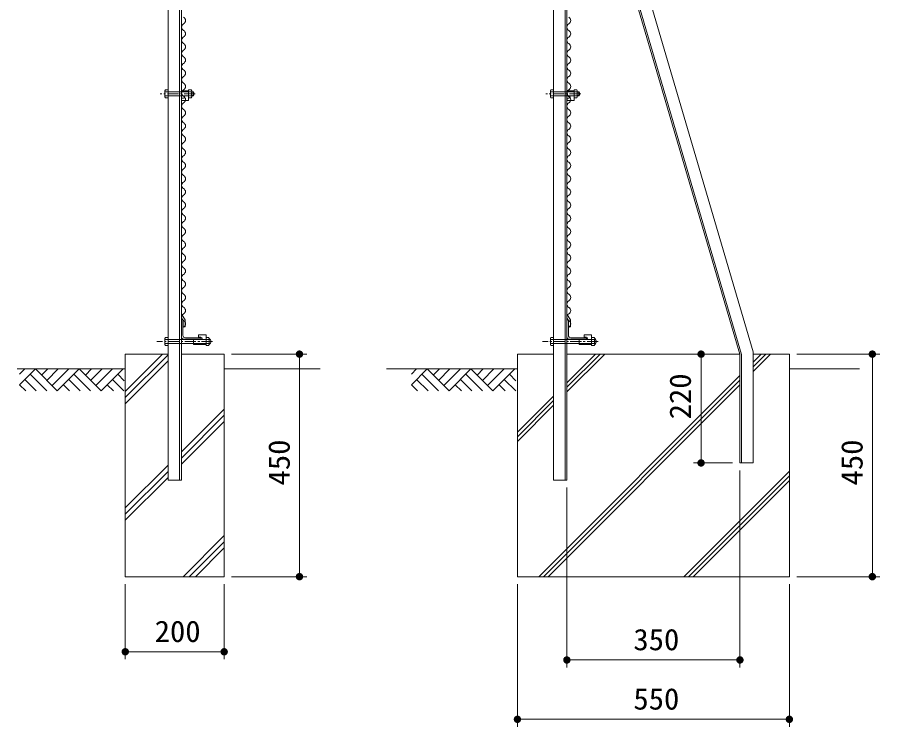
# Model space of a CAD drawing. Units: millimetres, scale not verified. Extents: x -4455 to 4455, y -3150 to 3150.
# Drawn here: x -338 to 1407, y -999 to 436 of the extents above; entities that cross this region are included whole.
import ezdxf
from ezdxf.enums import TextEntityAlignment as Align

# ---------------------------------------------------------------- set-up
doc = ezdxf.new("R2010")
doc.units = ezdxf.units.MM
doc.header["$LTSCALE"] = 30
doc.linetypes.add('DASHED', pattern=[7.5, 6, -1.5])
doc.linetypes.add('USER3', pattern=[1.125, 0.75, -0.125, 0.125, -0.125])
for name, color, linetype, lineweight in [('0-2_4基礎', 4, 'Continuous', 18), ('0-3_0', 1, 'Continuous', 18), ('0-4_1部材', 3, 'Continuous', 18), ('0-5_SUNPOU', 1, 'Continuous', 18), ('0-6_GL', 7, 'Continuous', 9), ('0-8_8部品', 7, 'Continuous', 18), ('0-9_5寸法', 1, 'Continuous', 18), ('0-A_2網', 4, 'Continuous', 18), ('0-B_AMI', 3, 'Continuous', 18)]:
    doc.layers.add(name, color=color, linetype=linetype, lineweight=lineweight)
doc.styles.add('ＭＳ ゴシック', font='')
doc.styles.get('ＭＳ ゴシック').set_extended_font_data('MS Gothic')

# ---------------------------------------------------------------- blocks, each defined once
blk = doc.blocks.new('M1')
at = {"layer": '0-5_SUNPOU'}
blk.add_line((-7.5, 0), (-57.86, 0), dxfattribs=at)
for points in [[(0, 0), (-7.5, 0), (-7.44, 0.94)], [(0, 0), (-7.44, -0.94), (-7.5, 0)], [(0, 0), (-7.44, 0.94), (-7.26, 1.87)], [(0, 0), (-7.26, -1.87), (-7.44, -0.94)], [(0, 0), (-7.26, 1.87), (-6.97, 2.76)], [(0, 0), (-6.97, -2.76), (-7.26, -1.87)], [(0, 0), (-6.97, 2.76), (-6.57, 3.61)], [(0, 0), (-6.57, -3.61), (-6.97, -2.76)], [(0, 0), (-6.57, 3.61), (-6.07, 4.41)], [(0, 0), (-6.07, -4.41), (-6.57, -3.61)], [(0, 0), (-6.07, 4.41), (-5.47, 5.13)], [(0, 0), (-5.47, -5.13), (-6.07, -4.41)], [(0, 0), (-5.47, 5.13), (-4.78, 5.78)], [(0, 0), (-4.78, -5.78), (-5.47, -5.13)], [(0, 0), (-4.78, 5.78), (-4.02, 6.33)], [(0, 0), (-4.02, -6.33), (-4.78, -5.78)], [(0, 0), (-4.02, 6.33), (-3.19, 6.79)], [(0, 0), (-3.19, -6.79), (-4.02, -6.33)], [(0, 0), (-3.19, 6.79), (-2.32, 7.13)], [(0, 0), (-2.32, -7.13), (-3.19, -6.79)], [(0, 0), (-2.32, 7.13), (-1.41, 7.37)], [(0, 0), (-1.41, -7.37), (-2.32, -7.13)], [(0, 0), (-1.41, 7.37), (-0.47, 7.49)], [(0, 0), (-0.47, -7.49), (-1.41, -7.37)], [(0, 0), (-0.47, 7.49), (0.47, 7.49)], [(0, 0), (0.47, -7.49), (-0.47, -7.49)], [(0, 0), (0.47, 7.49), (1.41, 7.37)], [(0, 0), (1.41, 7.37), (2.32, 7.13)], [(0, 0), (2.32, 7.13), (3.19, 6.79)], [(0, 0), (3.19, 6.79), (4.02, 6.33)], [(0, 0), (4.02, 6.33), (4.78, 5.78)], [(0, 0), (4.78, 5.78), (5.47, 5.13)], [(0, 0), (5.47, 5.13), (6.07, 4.41)], [(0, 0), (6.07, 4.41), (6.57, 3.61)], [(0, 0), (6.57, 3.61), (6.97, 2.76)], [(0, 0), (6.97, 2.76), (7.26, 1.87)], [(0, 0), (7.26, 1.87), (7.44, 0.94)], [(0, 0), (7.44, 0.94), (7.5, 0)], [(0, 0), (1.41, -7.37), (0.47, -7.49)], [(0, 0), (2.32, -7.13), (1.41, -7.37)], [(0, 0), (3.19, -6.79), (2.32, -7.13)], [(0, 0), (4.02, -6.33), (3.19, -6.79)], [(0, 0), (4.78, -5.78), (4.02, -6.33)], [(0, 0), (5.47, -5.13), (4.78, -5.78)], [(0, 0), (6.07, -4.41), (5.47, -5.13)], [(0, 0), (6.57, -3.61), (6.07, -4.41)], [(0, 0), (6.97, -2.76), (6.57, -3.61)], [(0, 0), (7.26, -1.87), (6.97, -2.76)], [(0, 0), (7.44, -0.94), (7.26, -1.87)], [(0, 0), (7.5, 0), (7.44, -0.94)]]:
    blk.add_solid(points, dxfattribs=at)
blk = doc.blocks.new('GL-マーク')
at = {"layer": '0-3_0'}
for p, q in [((-418.12, -21.21), (-396.91, 0)), ((-418.12, -63.64), (-354.48, 0)), ((-354.48, 0), (-265.86, -88.62)), ((-304.52, 0), (-329.5, -24.98)), ((-262.09, 0), (-308.29, -46.2)), ((-219.67, 0), (-287.08, -67.41)), ((-177.24, 0), (-265.86, -88.62)), ((-177.24, 0), (-88.62, -88.62)), ((-127.28, 0), (-152.26, -24.98)), ((-84.85, 0), (-131.05, -46.19)), ((-42.43, 0), (-109.83, -67.41)), ((0, 0), (-88.62, -88.62)), ((-375.7, -21.21), (-308.29, -88.62)), ((-198.45, -21.21), (-131.05, -88.62)), ((4.99, -47.42), (-21.21, -21.21)), ((-418.12, -63.64), (-393.14, -88.62)), ((-396.91, -42.43), (-350.71, -88.62)), ((-240.88, -63.64), (-215.9, -88.62)), ((-219.67, -42.43), (-173.47, -88.62)), ((-38.66, -88.62), (-63.64, -63.64)), ((3.77, -88.62), (-42.43, -42.43))]:
    blk.add_line(p, q, dxfattribs=at)
blk = doc.blocks.new('NAMIX13')
at = {"layer": '0-B_AMI'}
for centre, start, end in [((-106.7, -200), 298.07249, 61.92751), ((106.7, -600), 118.07249, 241.92751), ((-106.7, -1000), 298.07249, 61.92751), ((106.7, -1400), 118.07249, 241.92751), ((106.7, -2200), 118.07249, 241.92751), ((-106.7, -1800), 298.07249, 61.92751), ((-106.7, -2600), 298.07249, 61.92751), ((106.7, -3000), 118.07249, 241.92751), ((106.7, -3800), 118.07249, 241.92751), ((-106.7, -3400), 298.07249, 61.92751), ((-106.7, -4200), 298.07249, 61.92751), ((106.7, -4600), 118.07249, 241.92751), ((106.7, -5400), 118.07249, 241.92751), ((-106.7, -5000), 298.07249, 61.92751), ((-106.7, -5800), 298.07249, 61.92751), ((106.7, -6200), 118.07249, 241.92751), ((106.7, -7000), 118.07249, 241.92751), ((-106.7, -6600), 298.07249, 61.92751), ((-106.7, -7400), 298.07249, 61.92751), ((106.7, -7800), 118.07249, 241.92751), ((-106.7, -8200), 298.07249, 61.92751), ((106.7, -8600), 118.07249, 241.92751)]:
    blk.add_arc(centre, 226.7, start, end, dxfattribs=at)

msp = doc.modelspace()

# ---------------------------------------------------------------- linework, layer by layer
at = {"layer": '0-2_4基礎', "color": 7, "lineweight": 9}
for p, q in [((-119.44, -245.71), (-119.44, -695.71)), ((-119.44, -245.71), (-32.94, -245.71)), ((-5.94, -245.71), (80.56, -245.71)), ((80.56, -245.71), (80.56, -695.71)), ((673.77, -245.71), (673.77, -695.71)), ((673.77, -245.71), (746.77, -245.71)), ((773.77, -245.71), (1123.77, -245.71)), ((1150.77, -245.71), (1223.77, -245.71)), ((1223.77, -245.71), (1223.77, -695.71)), ((-119.44, -695.71), (80.56, -695.71)), ((673.77, -695.71), (1223.77, -695.71))]:
    msp.add_line(p, q, dxfattribs=at)
at = {"layer": '0-2_4基礎'}
for p, q in [((-119.44, -321.05), (-44.1, -245.71)), ((-119.44, -333.55), (-32.94, -247.05)), ((-119.44, -346.05), (-32.94, -259.55)), ((773.77, -322.15), (850.21, -245.71)), ((773.77, -312.78), (840.83, -245.71)), ((773.77, -303.4), (831.46, -245.71)), ((1150.77, -280.63), (1185.68, -245.71)), ((1150.77, -271.25), (1176.31, -245.71)), ((1150.77, -261.88), (1166.93, -245.71)), ((716.93, -695.71), (1123.77, -288.88)), ((726.31, -695.71), (1123.77, -298.25)), ((735.68, -695.71), (1123.77, -307.63)), ((673.77, -403.4), (746.77, -330.4)), ((673.77, -412.78), (746.77, -339.78)), ((-5.94, -443.28), (80.56, -356.78)), ((673.77, -422.15), (746.77, -349.15)), ((-5.94, -455.78), (80.56, -369.28)), ((-5.94, -468.28), (80.56, -381.78)), ((-119.44, -556.78), (-32.94, -470.28)), ((-119.44, -569.28), (-32.94, -482.78)), ((1010.48, -695.71), (1223.77, -482.42)), ((-119.44, -581.78), (-32.94, -495.28)), ((1019.85, -695.71), (1223.77, -491.79)), ((1029.23, -695.71), (1223.77, -501.17)), ((-2.55, -695.71), (80.56, -612.59)), ((9.95, -695.71), (80.56, -625.09)), ((22.45, -695.71), (80.56, -637.59))]:
    msp.add_line(p, q, dxfattribs=at)
at = {"layer": '0-4_1部材', "color": 7, "lineweight": 9}
for p, q in [((-32.94, 1269.29), (-32.94, -500.71)), ((-9.44, 1269.29), (-9.44, -500.71)), ((-5.94, 1269.29), (-5.94, -500.71)), ((746.77, 1269.29), (746.77, -500.71)), ((770.27, 1269.29), (770.27, -500.71)), ((773.77, 1269.29), (773.77, -500.71)), ((783.77, 909.29), (1123.77, -245.71)), ((787.27, 908.36), (1127.27, -246.64)), ((810.77, 913.85), (1150.77, -241.15)), ((-5.94, -164.63), (1.36, -176.59)), ((-5.94, -170.71), (-5.94, -210.71)), ((-5.94, -172.31), (-2.64, -177.72)), ((773.77, -164.63), (781.07, -176.59)), ((773.77, -170.71), (773.77, -210.71)), ((773.77, -172.31), (777.07, -177.72)), ((-5.94, -210.71), (-5.94, -175.71)), ((-5.94, -175.71), (-4.94, -175.71)), ((-2.94, -207.71), (-2.94, -177.71)), ((-2.64, -190.72), (-2.64, -177.72)), ((1.36, -190.72), (-2.64, -190.72)), ((1.36, -190.72), (1.36, -176.59)), ((773.77, -175.71), (774.77, -175.71)), ((773.77, -210.71), (773.77, -175.71)), ((776.77, -207.71), (776.77, -177.71)), ((777.07, -190.72), (777.07, -177.72)), ((781.07, -190.72), (777.07, -190.72)), ((781.07, -190.72), (781.07, -176.59)), ((34.06, -215.71), (-0.94, -215.71)), ((32.06, -212.71), (2.06, -212.71)), ((18.87, -215.98), (33.62, -215.98)), ((34.06, -215.71), (34.06, -214.71)), ((813.77, -215.71), (778.77, -215.71)), ((811.77, -212.71), (781.77, -212.71)), ((798.58, -215.98), (813.33, -215.98)), ((813.77, -215.71), (813.77, -214.71)), ((1150.77, -465.71), (1150.77, -241.15)), ((1123.77, -465.71), (1123.77, -245.71)), ((1127.27, -465.71), (1127.27, -246.64)), ((1123.77, -465.71), (1150.77, -465.71)), ((-32.94, -500.71), (-5.94, -500.71)), ((746.77, -500.71), (773.77, -500.71))]:
    msp.add_line(p, q, dxfattribs=at)
at = {"layer": '0-4_1部材'}
for p, q in [((-39.34, 286.64), (-38.23, 288.56)), ((-39.34, 274.8), (-39.34, 286.64)), ((-38.65, 284.72), (-32.94, 284.72)), ((-38.23, 288.56), (-32.94, 288.56)), ((-32.94, 272.88), (-32.94, 288.56)), ((-5.6, 287.04), (-5.6, 276.54)), ((-5.6, 287.04), (8.6, 287.04)), ((8.6, 272.88), (8.6, 288.56)), ((8.6, 287.04), (8.6, 267.04)), ((14.32, 284.72), (8.6, 284.72)), ((15, 274.8), (15, 286.64)), ((15, 284.72), (18.55, 284.72)), ((15, 283.92), (18.96, 283.92)), ((18.55, 276.72), (18.55, 284.72)), ((-38.65, 276.72), (-32.94, 276.72)), ((-5.6, 276.54), (-1.65, 276.54)), ((-5.6, 272.04), (-1.65, 272.04)), ((-5.6, 272.04), (-5.6, 267.04)), ((-5.6, 267.04), (8.6, 267.04)), ((14.32, 276.72), (8.6, 276.72)), ((13.89, 272.88), (8.6, 272.88)), ((15, 274.8), (13.89, 272.88)), ((15, 277.52), (18.96, 277.52)), ((15, 276.72), (18.55, 276.72))]:
    msp.add_line(p, q, dxfattribs=at)
at = {"layer": '0-4_1部材', "linetype": 'DASHED'}
for p, q in [((-32.94, 284.72), (8.6, 284.72)), ((-32.94, 276.72), (8.6, 276.72))]:
    msp.add_line(p, q, dxfattribs=at)
at = {"layer": '0-4_1部材'}
for points in [[(15, 286.64), (13.89, 288.56), (8.6, 288.56)], [(-39.34, 274.8), (-38.23, 272.88), (-32.94, 272.88)]]:
    msp.add_lwpolyline(points, dxfattribs=at)
for centre, radius, start, end in [((-36.31, 286.64), 3.03, 180, 219.3382), ((-27.34, 280.72), 12, 160.52878, 199.47122), ((11.97, 286.64), 3.03, 320.6618, 0), ((3, 280.72), 12, 340.52878, 19.47122), ((11.63, 280.72), 8, 330, 30), ((-36.31, 274.8), 3.03, 140.6618, 180), ((-1.65, 274.29), 2.25, 270, 90), ((11.97, 274.8), 3.03, 0, 39.3382)]:
    msp.add_arc(centre, radius, start, end, dxfattribs=at)
at = {"layer": '0-4_1部材', "color": 7, "lineweight": 9}
for centre, radius, start, end in [((783.21, 281.76), 9.05, 118.07249, 241.92751), ((-4.94, -177.71), 2, 0, 90), ((774.77, -177.71), 2, 0, 90), ((2.06, -207.71), 5, 180, 270), ((781.77, -207.71), 5, 180, 270), ((-0.94, -210.71), 5, 180, 270), ((32.06, -214.71), 2, 0, 90), ((778.77, -210.71), 5, 180, 270), ((811.77, -214.71), 2, 0, 90)]:
    msp.add_arc(centre, radius, start, end, dxfattribs=at)
at = {"layer": '0-6_GL'}
for p, q in [((-119.44, -275.71), (-337.95, -275.71)), ((274.89, -275.71), (80.56, -275.71)), ((673.77, -275.71), (408.86, -275.71)), ((1365.91, -275.71), (1223.77, -275.71))]:
    msp.add_line(p, q, dxfattribs=at)
at = {"layer": '0-8_8部品', "color": 1, "linetype": 'USER3'}
for p, q in [((22.02, 280.72), (-48.81, 280.72)), ((801.73, 280.72), (730.89, 280.72)), ((57.29, -220.16), (-55.33, -220.16)), ((836.99, -220.16), (724.38, -220.16))]:
    msp.add_line(p, q, dxfattribs=at)
at = {"layer": '0-8_8部品', "color": 3}
for p, q in [((740.37, 286.64), (741.48, 288.56)), ((740.37, 274.8), (740.37, 286.64)), ((741.05, 284.72), (746.77, 284.72)), ((741.48, 288.56), (746.77, 288.56)), ((746.77, 272.88), (746.77, 288.56)), ((774.11, 287.04), (774.11, 276.54)), ((774.11, 287.04), (788.31, 287.04)), ((788.31, 272.88), (788.31, 288.56)), ((788.31, 287.04), (788.31, 267.04)), ((794.02, 284.72), (788.31, 284.72)), ((794.71, 274.8), (794.71, 286.64)), ((794.71, 284.72), (798.26, 284.72)), ((794.71, 283.92), (798.66, 283.92)), ((798.26, 276.72), (798.26, 284.72)), ((741.05, 276.72), (746.77, 276.72)), ((774.11, 276.54), (778.06, 276.54)), ((774.11, 272.04), (778.06, 272.04)), ((774.11, 272.04), (774.11, 267.04)), ((774.11, 267.04), (788.31, 267.04)), ((794.02, 276.72), (788.31, 276.72)), ((793.6, 272.88), (788.31, 272.88)), ((794.71, 274.8), (793.6, 272.88)), ((794.71, 277.52), (798.66, 277.52)), ((794.71, 276.72), (798.26, 276.72))]:
    msp.add_line(p, q, dxfattribs=at)
at = {"layer": '0-8_8部品', "color": 3, "linetype": 'DASHED'}
for p, q in [((746.77, 284.72), (788.31, 284.72)), ((746.77, 276.72), (788.31, 276.72)), ((-32.94, -216.16), (-5.94, -216.16)), ((-32.94, -224.16), (-5.94, -224.16)), ((18.87, -224.48), (43.87, -224.48)), ((746.77, -216.16), (773.77, -216.16)), ((746.77, -224.16), (773.77, -224.16)), ((798.58, -224.48), (823.58, -224.48))]:
    msp.add_line(p, q, dxfattribs=at)
at = {"layer": '0-8_8部品', "lineweight": 9}
for p, q in [((28.87, -211.48), (28.87, -206.48)), ((28.87, -206.48), (43.87, -206.48)), ((43.87, -226.48), (43.87, -206.48)), ((808.58, -211.48), (808.58, -206.48)), ((808.58, -206.48), (823.58, -206.48)), ((823.58, -226.48), (823.58, -206.48)), ((-39.34, -214.24), (-38.23, -212.32)), ((-39.34, -226.08), (-39.34, -214.24)), ((-38.65, -216.16), (-32.94, -216.16)), ((-38.65, -224.16), (-32.94, -224.16)), ((-38.23, -212.32), (-32.94, -212.32)), ((-32.94, -228), (-32.94, -212.32)), ((-10.84, -216.16), (43.87, -216.16)), ((-5.94, -224.16), (48.77, -224.16)), ((18.87, -226.48), (18.87, -215.98)), ((18.87, -226.48), (43.87, -226.48)), ((28.87, -211.48), (33.62, -211.48)), ((43.87, -212.32), (43.87, -228)), ((49.16, -212.32), (43.87, -212.32)), ((49.58, -216.16), (43.87, -216.16)), ((49.58, -224.16), (43.87, -224.16)), ((50.27, -214.24), (49.16, -212.32)), ((740.37, -214.24), (741.48, -212.32)), ((740.37, -226.08), (740.37, -214.24)), ((741.05, -216.16), (746.77, -216.16)), ((741.05, -224.16), (746.77, -224.16)), ((741.48, -212.32), (746.77, -212.32)), ((746.77, -228), (746.77, -212.32)), ((768.86, -216.16), (823.58, -216.16)), ((773.77, -224.16), (828.48, -224.16)), ((798.58, -226.48), (798.58, -215.98)), ((798.58, -226.48), (823.58, -226.48)), ((808.58, -211.48), (813.33, -211.48)), ((823.58, -212.32), (823.58, -228)), ((828.87, -212.32), (823.58, -212.32)), ((829.29, -216.16), (823.58, -216.16)), ((829.29, -224.16), (823.58, -224.16)), ((829.98, -214.24), (828.87, -212.32)), ((49.16, -228), (43.87, -228)), ((828.87, -228), (823.58, -228))]:
    msp.add_line(p, q, dxfattribs=at)
at = {"layer": '0-8_8部品', "color": 3}
for points in [[(794.71, 286.64), (793.6, 288.56), (788.31, 288.56)], [(740.37, 274.8), (741.48, 272.88), (746.77, 272.88)]]:
    msp.add_lwpolyline(points, dxfattribs=at)
at = {"layer": '0-8_8部品', "lineweight": 9}
for points in [[(-39.34, -226.08), (-38.23, -228), (-32.94, -228)], [(50.27, -214.24), (50.27, -226.08), (49.16, -228)], [(740.37, -226.08), (741.48, -228), (746.77, -228)], [(829.98, -214.24), (829.98, -226.08), (828.87, -228)]]:
    msp.add_lwpolyline(points, dxfattribs=at)
at = {"layer": '0-8_8部品', "color": 3}
for centre, radius, start, end in [((743.4, 286.64), 3.03, 180, 219.3382), ((752.37, 280.72), 12, 160.52878, 199.47122), ((791.68, 286.64), 3.03, 320.6618, 0), ((782.71, 280.72), 12, 340.52878, 19.47122), ((791.33, 280.72), 8, 330, 30), ((743.4, 274.8), 3.03, 140.6618, 180), ((778.06, 274.29), 2.25, 270, 90), ((791.68, 274.8), 3.03, 0, 39.3382)]:
    msp.add_arc(centre, radius, start, end, dxfattribs=at)
at = {"layer": '0-8_8部品', "lineweight": 9}
for centre, radius, start, end in [((-36.31, -214.24), 3.03, 180, 219.3382), ((-27.34, -220.16), 12, 160.52878, 199.47122), ((-36.31, -226.08), 3.03, 140.6618, 180), ((33.62, -213.73), 2.25, 270, 90), ((47.24, -214.24), 3.03, 320.6618, 0), ((38.27, -220.16), 12, 340.52878, 19.47122), ((47.24, -226.08), 3.03, 0, 39.3382), ((47.12, -220.16), 6.71, 298.05542, 61.94458), ((743.4, -214.24), 3.03, 180, 219.3382), ((752.37, -220.16), 12, 160.52878, 199.47122), ((743.4, -226.08), 3.03, 140.6618, 180), ((813.33, -213.73), 2.25, 270, 90), ((826.95, -214.24), 3.03, 320.6618, 0), ((817.98, -220.16), 12, 340.52878, 19.47122), ((826.95, -226.08), 3.03, 0, 39.3382), ((826.82, -220.16), 6.71, 298.05542, 61.94458)]:
    msp.add_arc(centre, radius, start, end, dxfattribs=at)
at = {"layer": '0-9_5寸法'}
for p, q in [((95.56, -245.71), (247.9, -245.71)), ((1108.77, -245.71), (1030.19, -245.71)), ((1238.77, -245.71), (1406.58, -245.71)), ((232.9, -275.71), (232.9, -665.71)), ((1045.19, -275.71), (1045.19, -435.71)), ((1391.58, -275.71), (1391.58, -665.71)), ((1108.77, -465.71), (1030.19, -465.71)), ((1123.77, -480.71), (1123.77, -879.19)), ((773.77, -515.71), (773.77, -879.19)), ((95.56, -695.71), (247.9, -695.71)), ((1238.77, -695.71), (1406.58, -695.71)), ((-119.44, -710.71), (-119.44, -862.58)), ((80.56, -710.71), (80.56, -862.58)), ((673.77, -710.71), (673.77, -999.19)), ((1223.77, -710.71), (1223.77, -999.19)), ((-89.44, -847.58), (50.56, -847.58)), ((803.77, -864.19), (1093.77, -864.19)), ((1193.77, -984.19), (703.77, -984.19))]:
    msp.add_line(p, q, dxfattribs=at)
at = {"layer": '0-A_2網', "color": 3}
for centre, start, end in [((-5.16, -157.7), 298.07249, 61.92751), ((774.05, -157.79), 298.07249, 61.92751), ((1.95, -171.03), 118.07249, 241.92751), ((781.16, -171.12), 118.07249, 241.92751), ((-5.16, -184.37), 298.07249, 61.92751), ((774.05, -184.46), 298.07249, 61.92751)]:
    msp.add_arc(centre, 7.56, start, end, dxfattribs=at)

# ---------------------------------------------------------------- block references
at = {"layer": '0-6_GL', "xscale": 0.5, "yscale": 0.5}
for p in [(-124.04, -275.71), (668.34, -275.71)]:
    msp.add_blockref('GL-マーク', p, dxfattribs=at)
at = {"layer": '0-9_5寸法'}
for p, rotation in [((232.9, -245.71), 90), ((1045.19, -245.71), 90), ((1391.58, -245.71), 90), ((1045.19, -465.71), 270), ((232.9, -695.71), 270), ((1391.58, -695.71), 270), ((-119.44, -847.58), 180), ((773.77, -864.19), 180), ((673.77, -984.19), 180)]:
    msp.add_blockref('M1', p, dxfattribs=dict(at, rotation=rotation))
for p in [(80.56, -847.58), (1123.77, -864.19), (1223.77, -984.19)]:
    msp.add_blockref('M1', p, dxfattribs=at)
at = {"layer": '0-A_2網', "xscale": 0.03333333, "yscale": 0.03333333}
for p in [(-1.61, 435.63), (777.61, 435.54), (-1.61, 142.3), (777.61, 142.21)]:
    msp.add_blockref('NAMIX13', p, dxfattribs=at)

# ---------------------------------------------------------------- texts
at = {"layer": '0-9_5寸法', "color": 3, "style": 'ＭＳ ゴシック', "width": 1.05}
for s, p in [('220', (1037.6, -377.54)), ('450', (226.22, -511.21)), ('450', (1384.91, -511.21))]:
    msp.add_text(s, height=43.33, rotation=90, dxfattribs=at).set_placement(p, align=Align.BOTTOM_LEFT)
for s, p in [('200', (-59.94, -840.9)), ('350', (908.27, -857.51)), ('550', (908.27, -977.51))]:
    msp.add_text(s, height=43.33, dxfattribs=at).set_placement(p, align=Align.BOTTOM_LEFT)

doc.saveas('drawing.dxf')
